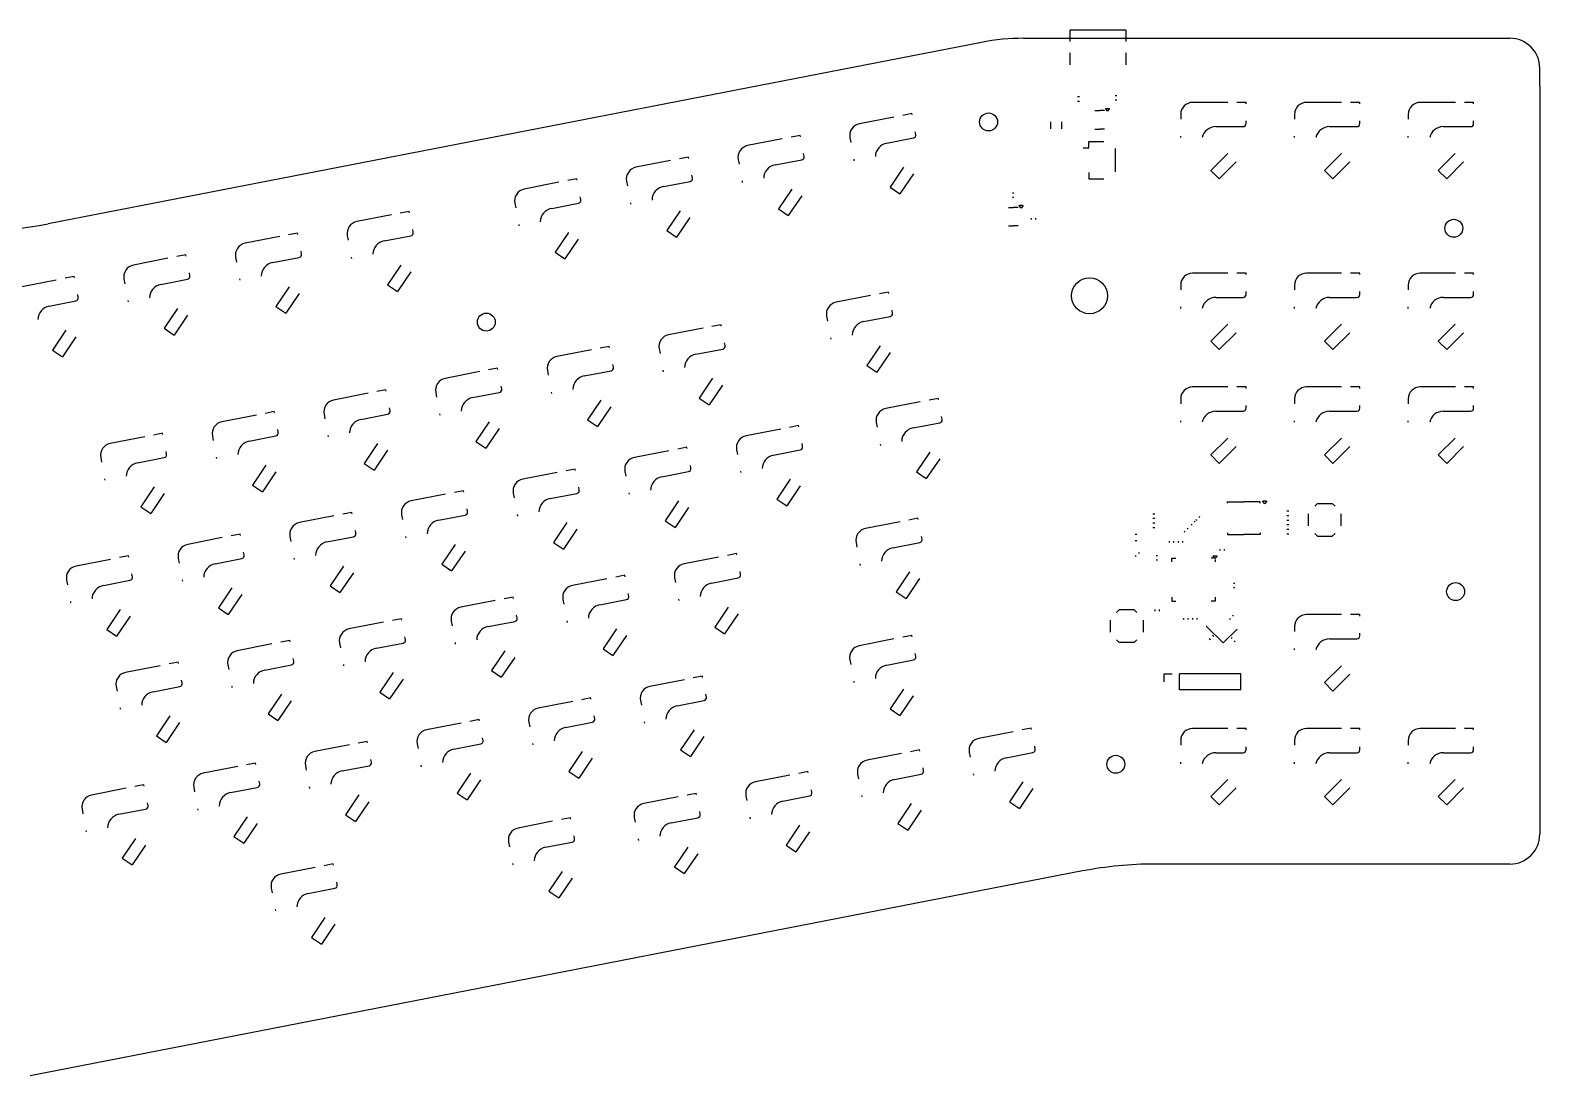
# Model space of a CAD drawing. Extents: x 101 to 518, y -308 to -132.
# Drawn here: x 265.4 to 518.2, y -307.3 to -132.3 of the extents above; entities that cross this region are included whole.
import ezdxf

# ---------------------------------------------------------------- set-up
doc = ezdxf.new("R2010")
doc.units = 0
doc.layers.add('BLACK', color=7, linetype='CONTINUOUS')

msp = doc.modelspace()

# ---------------------------------------------------------------- linework, layer by layer
at = {"layer": 'BLACK', "linetype": 'CONTINUOUS'}
for p, q in [((431.773007, -133.696311), (513.20974, -133.696311)), ((439.50974, -132.346311), (439.50974, -134.246311)), ((448.90974, -132.346311), (439.50974, -132.346311)), ((448.90974, -132.346311), (448.90974, -134.246311)), ((424.711961, -134.376322), (268.442894, -164.75692)), ((439.50974, -136.146311), (439.50974, -138.146311)), ((448.90974, -136.146311), (448.90974, -138.146311)), ((518.20974, -141.696311), (518.20974, -138.696311)), ((440.812365, -143.441311), (441.119647, -143.441311)), ((447.394647, -143.309774), (447.087365, -143.309774)), ((447.394647, -144.069774), (447.087365, -144.069774)), ((518.20974, -141.696311), (518.20974, -265.496311)), ((413.056271, -146.309644), (411.534749, -146.605398)), ((413.100157, -146.535419), (413.056271, -146.309644)), ((440.812365, -144.201311), (441.119647, -144.201311)), ((443.72224, -145.761311), (444.52224, -145.76131)), ((445.32224, -145.761311), (444.52224, -145.76131)), ((445.523904, -145.495346), (445.526807, -145.476959)), ((445.526807, -145.501634), (445.523904, -145.495346)), ((445.526807, -145.45835), (445.530296, -145.45486)), ((445.526807, -145.476959), (445.526807, -145.45835)), ((445.526807, -145.504272), (445.526807, -145.501634)), ((445.529068, -145.506533), (445.526807, -145.504272)), ((445.533716, -145.516601), (445.529068, -145.506533)), ((445.530296, -145.45486), (445.531066, -145.449985)), ((445.531066, -145.449985), (445.546121, -145.439035)), ((445.773716, -145.846601), (445.533716, -145.516601)), ((445.546121, -145.439035), (445.559279, -145.425878)), ((445.559279, -145.425878), (445.56607, -145.424527)), ((445.56607, -145.424527), (445.568205, -145.422975)), ((445.568205, -145.422975), (445.571365, -145.423473)), ((445.571365, -145.423473), (445.58224, -145.421311)), ((445.58224, -145.421311), (446.06224, -145.421311)), ((445.790914, -145.862484), (445.773716, -145.846601)), ((445.800419, -145.863985), (445.790914, -145.862484)), ((445.808205, -145.869647), (445.800419, -145.863985)), ((445.82224, -145.86743), (445.808205, -145.869647)), ((445.836275, -145.869647), (445.82224, -145.86743)), ((445.844058, -145.863986), (445.836275, -145.869647)), ((445.853566, -145.862485), (445.844058, -145.863986)), ((445.870764, -145.846601), (445.853566, -145.862485)), ((446.110764, -145.516601), (445.870764, -145.846601)), ((446.06224, -145.421311), (446.073114, -145.423474)), ((446.073114, -145.423474), (446.076275, -145.422975)), ((446.076275, -145.422975), (446.078409, -145.424527)), ((446.078409, -145.424527), (446.085201, -145.425878)), ((446.085201, -145.425878), (446.09836, -145.439037)), ((446.09836, -145.439037), (446.113413, -145.449985)), ((446.115411, -145.506533), (446.110764, -145.516601)), ((446.113413, -145.449985), (446.114182, -145.454859)), ((446.114182, -145.454859), (446.117673, -145.45835)), ((446.117673, -145.504272), (446.115411, -145.506533)), ((446.117673, -145.45835), (446.117673, -145.476962)), ((446.117673, -145.476962), (446.120576, -145.495346)), ((446.120576, -145.495346), (446.117673, -145.501634)), ((446.117673, -145.501634), (446.117673, -145.504272)), ((458.082472, -146.431333), (458.082472, -147.231333)), ((465.982472, -144.431333), (460.082472, -144.431333)), ((469.032472, -144.431333), (467.482472, -144.431333)), ((469.032472, -144.661333), (469.032472, -144.431333)), ((477.132472, -146.431333), (477.132472, -147.231333)), ((485.032472, -144.431333), (479.132472, -144.431333)), ((488.082472, -144.431333), (486.532472, -144.431333)), ((488.082472, -144.661333), (488.082472, -144.431333)), ((496.182472, -146.431333), (496.182472, -147.231333)), ((504.082472, -144.431333), (498.182472, -144.431333)), ((507.132472, -144.431333), (505.582472, -144.431333)), ((507.132472, -144.661333), (507.132472, -144.431333)), ((410.062308, -146.891612), (404.270707, -148.017385)), ((436.33724, -148.873375), (436.33724, -147.669247)), ((438.15724, -148.873375), (438.15724, -147.669247)), ((443.72224, -148.881311), (444.52224, -148.881312)), ((445.32224, -148.881311), (444.52224, -148.881312)), ((463.967648, -148.481333), (468.532472, -148.481333)), ((469.032472, -147.981333), (469.032472, -147.511333)), ((483.017648, -148.481333), (487.582472, -148.481333)), ((488.082472, -147.981333), (488.082472, -147.511333)), ((502.067648, -148.481333), (506.632472, -148.481333)), ((507.132472, -147.981333), (507.132472, -147.511333)), ((391.362311, -150.526523), (385.57071, -151.652296)), ((394.356274, -149.944555), (392.834752, -150.240309)), ((394.40016, -150.17033), (394.356274, -149.944555)), ((402.689071, -150.362257), (402.841718, -151.147559)), ((408.857278, -151.251648), (413.338234, -150.380639)), ((413.733643, -149.794421), (413.643962, -149.333056)), ((442.712239, -150.986311), (445.21224, -150.986311)), ((442.712239, -152.036311), (442.712239, -150.986311)), ((458.082472, -150.321333), (458.082472, -150.081333)), ((477.132472, -150.321333), (477.132472, -150.081333)), ((496.182472, -150.321333), (496.182472, -150.081333)), ((372.662313, -154.161434), (366.870712, -155.287207)), ((375.656276, -153.579466), (374.134754, -153.87522)), ((375.700162, -153.805241), (375.656276, -153.579466)), ((383.989074, -153.997168), (384.141721, -154.78247)), ((390.157281, -154.886559), (394.638237, -154.01555)), ((395.033646, -153.429332), (394.943965, -152.967967)), ((403.431318, -154.180787), (403.385524, -153.945196)), ((441.72224, -152.036311), (442.712239, -152.036311)), ((447.18224, -156.036311), (447.18224, -152.156311)), ((465.945836, -152.97578), (463.110338, -155.811278)), ((484.995836, -152.97578), (482.160338, -155.811278)), ((504.045836, -152.97578), (501.210338, -155.811278)), ((376.333648, -157.064243), (376.243967, -156.602878)), ((411.656703, -155.286063), (409.414339, -158.610504)), ((413.314778, -156.404449), (411.072413, -159.728889)), ((442.712239, -156.156311), (442.712239, -157.206311)), ((463.110338, -155.811278), (464.524552, -157.225492)), ((467.36005, -154.389994), (464.524552, -157.225492)), ((482.160338, -155.811278), (483.574552, -157.225492)), ((486.41005, -154.389994), (483.574552, -157.225492)), ((501.210338, -155.811278), (502.624552, -157.225492)), ((505.46005, -154.389994), (502.624552, -157.225492)), ((353.962315, -157.796346), (348.170714, -158.922119)), ((356.956278, -157.214378), (355.434756, -157.510132)), ((357.000164, -157.440153), (356.956278, -157.214378)), ((365.289076, -157.632079), (365.441723, -158.417381)), ((371.457283, -158.52147), (375.938239, -157.650461)), ((384.731321, -157.815698), (384.685527, -157.580107)), ((392.956706, -158.920975), (390.714342, -162.245416)), ((409.414339, -158.610504), (411.072413, -159.728889)), ((442.712239, -157.206311), (445.21224, -157.206311)), ((346.589078, -161.266991), (346.741725, -162.052293)), ((352.757285, -162.156382), (357.238241, -161.285373)), ((357.63365, -160.699155), (357.543969, -160.23779)), ((366.031323, -161.450609), (365.985529, -161.215018)), ((394.614781, -160.039361), (392.372416, -163.363801)), ((430.155943, -159.62039), (429.940271, -159.62039)), ((430.155943, -160.34039), (429.940271, -160.34039)), ((431.05517, -161.726309), (431.058073, -161.707922)), ((431.058073, -161.732597), (431.05517, -161.726309)), ((431.058073, -161.689313), (431.061562, -161.685823)), ((431.058073, -161.707922), (431.058073, -161.689313)), ((431.058073, -161.735235), (431.058073, -161.732597)), ((431.060334, -161.737496), (431.058073, -161.735235)), ((431.064982, -161.747564), (431.060334, -161.737496)), ((431.061562, -161.685823), (431.062332, -161.680948)), ((431.062332, -161.680948), (431.077387, -161.669998)), ((431.304982, -162.077564), (431.064982, -161.747564)), ((431.077387, -161.669998), (431.090545, -161.656841)), ((431.090545, -161.656841), (431.097336, -161.65549)), ((431.097336, -161.65549), (431.099471, -161.653938)), ((431.099471, -161.653938), (431.102631, -161.654436)), ((431.102631, -161.654436), (431.113506, -161.652274)), ((431.113506, -161.652274), (431.593506, -161.652274)), ((431.64203, -161.747564), (431.40203, -162.077564)), ((431.593506, -161.652274), (431.60438, -161.654437)), ((431.60438, -161.654437), (431.607541, -161.653938)), ((431.607541, -161.653938), (431.609675, -161.65549)), ((431.609675, -161.65549), (431.616467, -161.656841)), ((431.616467, -161.656841), (431.629626, -161.67)), ((431.629626, -161.67), (431.644679, -161.680948)), ((431.646677, -161.737496), (431.64203, -161.747564)), ((431.644679, -161.680948), (431.645448, -161.685822)), ((431.645448, -161.685822), (431.648939, -161.689313)), ((431.648939, -161.735235), (431.646677, -161.737496)), ((431.648939, -161.689313), (431.648939, -161.707925)), ((431.648939, -161.707925), (431.651842, -161.726309)), ((431.651842, -161.726309), (431.648939, -161.732597)), ((431.648939, -161.732597), (431.648939, -161.735235)), ((325.912318, -163.248713), (320.120717, -164.374486)), ((328.906281, -162.666745), (327.384759, -162.962499)), ((328.950167, -162.89252), (328.906281, -162.666745)), ((374.256708, -162.555886), (372.014344, -165.880327)), ((375.914783, -163.674272), (373.672418, -166.998712)), ((390.714342, -162.245416), (392.372416, -163.363801)), ((429.253506, -161.992274), (430.053506, -161.992273)), ((430.853506, -161.992274), (430.053506, -161.992273)), ((431.32218, -162.093447), (431.304982, -162.077564)), ((431.331685, -162.094948), (431.32218, -162.093447)), ((431.339471, -162.10061), (431.331685, -162.094948)), ((431.353506, -162.098393), (431.339471, -162.10061)), ((431.367541, -162.10061), (431.353506, -162.098393)), ((431.375324, -162.094949), (431.367541, -162.10061)), ((431.384832, -162.093448), (431.375324, -162.094949)), ((431.40203, -162.077564), (431.384832, -162.093448)), ((433.04974, -163.788475), (433.04974, -164.004147)), ((433.76974, -163.788475), (433.76974, -164.004147)), ((310.206283, -166.301656), (308.684761, -166.59741)), ((310.250169, -166.527431), (310.206283, -166.301656)), ((318.539081, -166.719358), (318.691728, -167.50466)), ((324.707288, -167.608749), (329.188244, -166.73774)), ((329.583653, -166.151522), (329.493972, -165.690157)), ((347.331325, -165.085521), (347.285531, -164.84993)), ((355.55671, -166.190797), (353.314346, -169.515238)), ((372.014344, -165.880327), (373.672418, -166.998712)), ((429.253506, -165.112274), (430.053506, -165.112275)), ((430.853506, -165.112274), (430.053506, -165.112275)), ((307.21232, -166.883624), (301.420719, -168.009397)), ((310.883655, -169.786433), (310.793974, -169.325068)), ((357.214785, -167.309183), (354.97242, -170.633623)), ((288.512322, -170.518536), (282.720721, -171.644309)), ((291.506285, -169.936568), (289.984763, -170.232322)), ((291.550171, -170.162343), (291.506285, -169.936568)), ((299.839083, -170.354269), (299.99173, -171.139571)), ((306.00729, -171.24366), (310.488246, -170.372651)), ((319.281328, -170.537888), (319.235534, -170.302297)), ((327.506713, -171.643164), (325.264349, -174.967605)), ((353.314346, -169.515238), (354.97242, -170.633623)), ((269.812325, -174.153447), (264.020724, -175.27922)), ((272.806288, -173.571479), (271.284766, -173.867233)), ((272.850174, -173.797254), (272.806288, -173.571479)), ((281.139085, -173.989181), (281.291732, -174.774483)), ((287.307292, -174.878572), (291.788248, -174.007563)), ((292.183657, -173.421345), (292.093976, -172.95998)), ((300.58133, -174.172799), (300.535536, -173.937208)), ((329.164788, -172.76155), (326.922423, -176.08599)), ((465.982472, -173.006333), (460.082472, -173.006333)), ((469.032472, -173.006333), (467.482472, -173.006333)), ((469.032472, -173.236333), (469.032472, -173.006333)), ((485.032472, -173.006333), (479.132472, -173.006333)), ((488.082472, -173.006333), (486.532472, -173.006333)), ((488.082472, -173.236333), (488.082472, -173.006333)), ((504.082472, -173.006333), (498.182472, -173.006333)), ((507.132472, -173.006333), (505.582472, -173.006333)), ((507.132472, -173.236333), (507.132472, -173.006333)), ((273.48366, -177.056256), (273.393979, -176.594891)), ((308.806715, -175.278076), (306.564351, -178.602517)), ((310.46479, -176.396462), (308.222425, -179.720902)), ((325.264349, -174.967605), (326.922423, -176.08599)), ((406.164677, -176.759064), (400.373076, -177.884837)), ((409.15864, -176.177096), (407.637118, -176.47285)), ((409.202526, -176.402871), (409.15864, -176.177096)), ((458.082472, -175.006333), (458.082472, -175.806333)), ((469.032472, -176.556333), (469.032472, -176.086333)), ((477.132472, -175.006333), (477.132472, -175.806333)), ((488.082472, -176.556333), (488.082472, -176.086333)), ((496.182472, -175.006333), (496.182472, -175.806333)), ((507.132472, -176.556333), (507.132472, -176.086333)), ((268.607295, -178.513483), (273.088251, -177.642474)), ((281.881332, -177.807711), (281.835538, -177.57212)), ((290.106717, -178.912987), (287.864353, -182.237428)), ((306.564351, -178.602517), (308.222425, -179.720902)), ((409.836012, -179.661873), (409.746331, -179.200508)), ((458.082472, -178.896333), (458.082472, -178.656333)), ((463.967648, -177.056333), (468.532472, -177.056333)), ((477.132472, -178.896333), (477.132472, -178.656333)), ((483.017648, -177.056333), (487.582472, -177.056333)), ((496.182472, -178.896333), (496.182472, -178.656333)), ((502.067648, -177.056333), (506.632472, -177.056333)), ((291.764792, -180.031373), (289.522427, -183.355813)), ((381.108643, -181.629463), (379.587121, -181.925217)), ((381.152529, -181.855238), (381.108643, -181.629463)), ((398.79144, -180.229709), (398.944087, -181.015011)), ((404.959647, -181.1191), (409.440603, -180.248091)), ((465.945836, -181.55078), (463.110338, -184.386278)), ((484.995836, -181.55078), (482.160338, -184.386278)), ((504.045836, -181.55078), (501.210338, -184.386278)), ((271.40672, -182.547898), (269.164356, -185.872339)), ((273.064795, -183.666284), (270.82243, -186.990724)), ((287.864353, -182.237428), (289.522427, -183.355813)), ((378.11468, -182.211431), (372.323079, -183.337204)), ((399.533687, -184.048239), (399.487893, -183.812648)), ((463.110338, -184.386278), (464.524552, -185.800492)), ((467.36005, -182.964994), (464.524552, -185.800492)), ((482.160338, -184.386278), (483.574552, -185.800492)), ((486.41005, -182.964994), (483.574552, -185.800492)), ((501.210338, -184.386278), (502.624552, -185.800492)), ((505.46005, -182.964994), (502.624552, -185.800492)), ((269.164356, -185.872339), (270.82243, -186.990724)), ((359.414682, -185.846343), (353.623081, -186.972116)), ((362.408645, -185.264375), (360.887123, -185.560129)), ((362.452531, -185.49015), (362.408645, -185.264375)), ((370.741443, -185.682076), (370.89409, -186.467378)), ((376.90965, -186.571467), (381.390606, -185.700458)), ((381.786015, -185.11424), (381.696334, -184.652875)), ((407.759072, -185.153516), (405.516708, -188.477957)), ((409.417147, -186.271902), (407.174782, -189.596342)), ((340.714684, -189.481254), (334.923083, -190.607027)), ((343.708647, -188.899286), (342.187125, -189.19504)), ((343.752533, -189.125061), (343.708647, -188.899286)), ((352.041445, -189.316988), (352.194092, -190.10229)), ((358.209652, -190.206379), (362.690608, -189.33537)), ((363.086017, -188.749152), (362.996336, -188.287787)), ((371.48369, -189.500606), (371.437896, -189.265015)), ((405.516708, -188.477957), (407.174782, -189.596342)), ((344.386019, -192.384063), (344.296338, -191.922698)), ((379.709075, -190.605883), (377.466711, -193.930324)), ((381.36715, -191.724269), (379.124785, -195.048709)), ((465.982472, -192.056333), (460.082472, -192.056333)), ((469.032472, -192.056333), (467.482472, -192.056333)), ((469.032472, -192.286333), (469.032472, -192.056333)), ((485.032472, -192.056333), (479.132472, -192.056333)), ((488.082472, -192.056333), (486.532472, -192.056333)), ((488.082472, -192.286333), (488.082472, -192.056333)), ((504.082472, -192.056333), (498.182472, -192.056333)), ((507.132472, -192.056333), (505.582472, -192.056333)), ((507.132472, -192.286333), (507.132472, -192.056333)), ((322.014686, -193.116165), (316.223085, -194.241938)), ((325.008649, -192.534197), (323.487127, -192.829951)), ((325.052535, -192.759972), (325.008649, -192.534197)), ((333.341447, -192.951899), (333.494094, -193.737201)), ((339.509654, -193.84129), (343.99061, -192.970281)), ((352.783692, -193.135518), (352.737898, -192.899927)), ((361.009077, -194.240794), (358.766713, -197.565235)), ((377.466711, -193.930324), (379.124785, -195.048709)), ((414.474587, -194.550334), (408.682986, -195.676107)), ((417.46855, -193.968366), (415.947028, -194.26412)), ((417.512436, -194.194141), (417.46855, -193.968366)), ((458.082472, -194.056333), (458.082472, -194.856333)), ((477.132472, -194.056333), (477.132472, -194.856333)), ((496.182472, -194.056333), (496.182472, -194.856333)), ((303.314688, -196.751077), (297.523087, -197.87685)), ((306.308651, -196.169109), (304.787129, -196.464863)), ((306.352537, -196.394884), (306.308651, -196.169109)), ((314.641449, -196.58681), (314.794096, -197.372112)), ((320.809656, -197.476201), (325.290612, -196.605192)), ((325.686021, -196.018974), (325.59634, -195.557609)), ((334.083694, -196.770429), (334.0379, -196.534838)), ((362.667152, -195.35918), (360.424787, -198.68362)), ((418.145922, -197.453143), (418.056241, -196.991778)), ((463.967648, -196.106333), (468.532472, -196.106333)), ((469.032472, -195.606333), (469.032472, -195.136333)), ((483.017648, -196.106333), (487.582472, -196.106333)), ((488.082472, -195.606333), (488.082472, -195.136333)), ((502.067648, -196.106333), (506.632472, -196.106333)), ((507.132472, -195.606333), (507.132472, -195.136333)), ((306.986023, -199.653886), (306.896342, -199.192521)), ((342.309079, -197.875705), (340.066715, -201.200146)), ((343.967154, -198.994091), (341.724789, -202.318531)), ((358.766713, -197.565235), (360.424787, -198.68362)), ((391.09959, -199.093973), (385.307989, -200.219746)), ((394.093553, -198.512005), (392.572031, -198.807759)), ((394.137439, -198.73778), (394.093553, -198.512005)), ((407.10135, -198.020979), (407.253997, -198.806281)), ((413.269557, -198.91037), (417.750513, -198.039361)), ((458.082472, -197.946333), (458.082472, -197.706333)), ((477.132472, -197.946333), (477.132472, -197.706333)), ((496.182472, -197.946333), (496.182472, -197.706333)), ((284.614691, -200.385988), (278.82309, -201.511761)), ((287.608654, -199.80402), (286.087132, -200.099774)), ((287.65254, -200.029795), (287.608654, -199.80402)), ((295.941451, -200.221722), (296.094098, -201.007024)), ((302.109658, -201.111113), (306.590614, -200.240104)), ((315.383696, -200.40534), (315.337902, -200.169749)), ((323.609081, -201.510617), (321.366717, -204.835058)), ((340.066715, -201.200146), (341.724789, -202.318531)), ((375.393555, -202.146917), (373.872033, -202.442671)), ((375.437441, -202.372692), (375.393555, -202.146917)), ((394.770925, -201.996782), (394.681244, -201.535417)), ((407.843597, -201.839509), (407.797803, -201.603918)), ((465.945836, -200.60078), (463.110338, -203.436278)), ((467.36005, -202.014994), (464.524552, -204.850492)), ((484.995836, -200.60078), (482.160338, -203.436278)), ((486.41005, -202.014994), (483.574552, -204.850492)), ((504.045836, -200.60078), (501.210338, -203.436278)), ((505.46005, -202.014994), (502.624552, -204.850492)), ((277.241454, -203.856633), (277.394101, -204.641935)), ((283.409661, -204.746024), (287.890617, -203.875015)), ((288.286026, -203.288797), (288.196345, -202.827432)), ((296.683698, -204.040252), (296.637904, -203.804661)), ((325.267156, -202.629003), (323.024791, -205.953443)), ((372.399592, -202.728885), (366.607991, -203.854658)), ((383.726353, -202.564618), (383.879, -203.34992)), ((389.89456, -203.454009), (394.375516, -202.583)), ((416.068982, -202.944786), (413.826618, -206.269227)), ((417.727057, -204.063172), (415.484692, -207.387612)), ((463.110338, -203.436278), (464.524552, -204.850492)), ((482.160338, -203.436278), (483.574552, -204.850492)), ((501.210338, -203.436278), (502.624552, -204.850492)), ((304.909083, -205.145528), (302.666719, -208.469969)), ((306.567158, -206.263914), (304.324793, -209.588354)), ((321.366717, -204.835058), (323.024791, -205.953443)), ((353.699594, -206.363796), (347.907993, -207.489569)), ((356.693557, -205.781828), (355.172035, -206.077582)), ((356.737443, -206.007603), (356.693557, -205.781828)), ((365.026355, -206.19953), (365.179002, -206.984832)), ((371.194562, -207.088921), (375.675518, -206.217912)), ((376.070927, -205.631694), (375.981246, -205.170329)), ((384.4686, -206.383148), (384.422806, -206.147557)), ((413.826618, -206.269227), (415.484692, -207.387612)), ((277.983701, -207.675163), (277.937907, -207.439572)), ((286.209086, -208.78044), (283.966722, -212.104881)), ((302.666719, -208.469969), (304.324793, -209.588354)), ((337.99356, -209.416739), (336.472038, -209.712493)), ((338.037446, -209.642514), (337.99356, -209.416739)), ((357.370929, -209.266605), (357.281248, -208.80524)), ((365.768602, -210.01806), (365.722808, -209.782469)), ((392.693985, -207.488425), (390.451621, -210.812866)), ((394.35206, -208.606811), (392.109695, -211.931251)), ((283.966722, -212.104881), (285.624796, -213.223266)), ((287.867161, -209.898826), (285.624796, -213.223266)), ((334.999597, -209.998707), (329.207996, -211.12448)), ((346.326357, -209.834441), (346.479004, -210.619743)), ((352.494564, -210.723832), (356.97552, -209.852823)), ((373.993987, -211.123336), (371.751623, -214.447777)), ((375.652062, -212.241722), (373.409697, -215.566162)), ((390.451621, -210.812866), (392.109695, -211.931251)), ((465.90974, -211.26526), (468.63474, -211.26526)), ((465.90974, -211.52526), (465.90974, -211.26526)), ((471.35974, -211.26526), (468.63474, -211.26526)), ((471.35974, -211.52526), (471.35974, -211.26526)), ((471.843904, -211.209295), (471.846807, -211.190908)), ((471.846807, -211.215583), (471.843904, -211.209295)), ((471.846807, -211.172299), (471.850296, -211.168809)), ((471.846807, -211.190908), (471.846807, -211.172299)), ((471.846807, -211.218221), (471.846807, -211.215583)), ((471.849068, -211.220482), (471.846807, -211.218221)), ((471.853716, -211.23055), (471.849068, -211.220482)), ((471.850296, -211.168809), (471.851066, -211.163934)), ((471.851066, -211.163934), (471.866121, -211.152984)), ((472.093716, -211.56055), (471.853716, -211.23055)), ((471.866121, -211.152984), (471.879279, -211.139827)), ((471.879279, -211.139827), (471.88607, -211.138476)), ((471.88607, -211.138476), (471.888205, -211.136924)), ((471.888205, -211.136924), (471.891365, -211.137422)), ((471.891365, -211.137422), (471.90224, -211.13526)), ((471.90224, -211.13526), (472.38224, -211.13526)), ((472.110914, -211.576433), (472.093716, -211.56055)), ((472.120419, -211.577934), (472.110914, -211.576433)), ((472.128205, -211.583596), (472.120419, -211.577934)), ((472.14224, -211.581379), (472.128205, -211.583596)), ((472.156275, -211.583596), (472.14224, -211.581379)), ((472.164058, -211.577935), (472.156275, -211.583596)), ((472.173566, -211.576434), (472.164058, -211.577935)), ((472.190764, -211.56055), (472.173566, -211.576434)), ((472.430764, -211.23055), (472.190764, -211.56055)), ((472.38224, -211.13526), (472.393114, -211.137423)), ((472.393114, -211.137423), (472.396275, -211.136924)), ((472.396275, -211.136924), (472.398409, -211.138476)), ((472.398409, -211.138476), (472.405201, -211.139827)), ((472.405201, -211.139827), (472.41836, -211.152986)), ((472.41836, -211.152986), (472.433413, -211.163934)), ((472.435411, -211.220482), (472.430764, -211.23055)), ((472.433413, -211.163934), (472.434182, -211.168808)), ((472.434182, -211.168808), (472.437673, -211.172299)), ((472.437673, -211.218221), (472.435411, -211.220482)), ((472.437673, -211.172299), (472.437673, -211.190911)), ((472.437673, -211.190911), (472.440576, -211.209295)), ((472.440576, -211.209295), (472.437673, -211.215583)), ((472.437673, -211.215583), (472.437673, -211.218221)), ((480.96948, -211.536571), (480.51948, -211.986571)), ((480.96948, -211.536571), (483.46948, -211.536571)), ((483.46948, -211.536571), (483.91948, -211.986571)), ((316.299599, -213.633619), (310.507998, -214.759392)), ((319.293562, -213.051651), (317.77204, -213.347405)), ((319.337448, -213.277426), (319.293562, -213.051651)), ((327.62636, -213.469352), (327.779007, -214.254654)), ((333.794567, -214.358743), (338.275523, -213.487734)), ((338.670932, -212.901516), (338.581251, -212.440151)), ((347.068604, -213.652971), (347.02281, -213.41738)), ((355.293989, -214.758248), (353.051625, -218.082689)), ((371.751623, -214.447777), (373.409697, -215.566162)), ((411.097, -214.613424), (405.305399, -215.739197)), ((414.090963, -214.031456), (412.569441, -214.32721)), ((414.134849, -214.257231), (414.090963, -214.031456)), ((453.431099, -213.26026), (453.738381, -213.26026)), ((453.431099, -214.02026), (453.738381, -214.02026)), ((453.738381, -214.84776), (453.431099, -214.84776)), ((460.338047, -214.50945), (460.49055, -214.661953)), ((460.62893, -214.218567), (460.781433, -214.37107)), ((461.138047, -213.70945), (461.29055, -213.861953)), ((475.875579, -212.779737), (476.182861, -212.779737)), ((475.875579, -213.539737), (476.182861, -213.539737)), ((476.182861, -214.379737), (475.875579, -214.379737)), ((479.46948, -215.286571), (479.46948, -213.286571)), ((484.96948, -215.286571), (484.96948, -213.286571)), ((297.599601, -217.26853), (291.808, -218.394303)), ((300.593564, -216.686562), (299.072042, -216.982316)), ((300.63745, -216.912337), (300.593564, -216.686562)), ((308.926362, -217.104264), (309.079009, -217.889566)), ((315.094569, -217.993655), (319.575525, -217.122646)), ((319.970934, -216.536428), (319.881253, -216.075063)), ((328.368607, -217.287882), (328.322813, -217.052291)), ((356.952064, -215.876634), (354.709699, -219.201074)), ((414.768335, -217.516233), (414.678654, -217.054868)), ((450.469159, -216.70526), (450.750321, -216.70526)), ((453.738381, -215.60776), (453.431099, -215.60776)), ((458.67893, -216.168567), (458.831433, -216.32107)), ((459.188047, -215.65945), (459.34055, -215.811953)), ((459.82893, -215.018567), (459.981433, -215.17107)), ((465.90974, -216.45526), (465.90974, -216.71526)), ((465.90974, -216.71526), (468.63474, -216.71526)), ((471.35974, -216.71526), (468.63474, -216.71526)), ((471.35974, -216.45526), (471.35974, -216.71526)), ((476.182861, -215.139737), (475.875579, -215.139737)), ((475.875579, -215.852882), (476.182861, -215.852882)), ((475.875579, -216.612882), (476.182861, -216.612882)), ((480.96948, -217.036571), (480.51948, -216.586571)), ((480.96948, -217.036571), (483.46948, -217.036571)), ((483.46948, -217.036571), (483.91948, -216.586571)), ((301.270936, -220.171339), (301.181255, -219.709974)), ((336.593992, -218.393159), (334.351628, -221.7176)), ((338.252067, -219.511545), (336.009702, -222.835985)), ((353.051625, -218.082689), (354.709699, -219.201074)), ((403.723763, -218.084069), (403.87641, -218.869371)), ((409.89197, -218.97346), (414.372926, -218.102451)), ((450.469159, -217.72526), (450.750321, -217.72526)), ((450.988047, -219.765501), (451.14055, -219.918004)), ((456.14974, -217.857424), (456.14974, -218.073096)), ((456.86974, -217.857424), (456.86974, -218.073096)), ((457.64974, -217.857424), (457.64974, -218.073096)), ((458.36974, -217.857424), (458.36974, -218.073096)), ((464.64974, -219.188475), (464.64974, -219.404147)), ((465.36974, -219.188475), (465.36974, -219.404147)), ((278.899603, -220.903442), (273.108002, -222.029215)), ((281.893566, -220.321474), (280.372044, -220.617228)), ((281.937452, -220.547249), (281.893566, -220.321474)), ((290.226364, -220.739175), (290.379011, -221.524477)), ((296.394571, -221.628566), (300.875527, -220.757557)), ((309.668609, -220.922794), (309.622815, -220.687203)), ((317.893994, -222.02807), (315.65163, -225.352511)), ((334.351628, -221.7176), (336.009702, -222.835985)), ((380.709503, -220.520155), (374.917902, -221.645928)), ((383.703466, -219.938187), (382.181944, -220.233941)), ((383.747352, -220.163962), (383.703466, -219.938187)), ((404.46601, -221.902599), (404.420216, -221.667008)), ((450.47893, -220.274618), (450.631433, -220.427121)), ((453.976904, -220.25526), (454.192576, -220.25526)), ((453.976904, -220.97526), (454.192576, -220.97526)), ((456.60948, -220.676571), (457.25948, -220.676571)), ((456.60948, -221.326571), (456.60948, -220.676571)), ((463.52948, -220.676571), (463.17948, -220.676571)), ((463.531144, -220.360606), (463.534047, -220.342219)), ((463.534047, -220.366894), (463.531144, -220.360606)), ((463.534047, -220.32361), (463.537536, -220.32012)), ((463.534047, -220.342219), (463.534047, -220.32361)), ((463.534047, -220.369532), (463.534047, -220.366894)), ((463.536308, -220.371793), (463.534047, -220.369532)), ((463.540956, -220.381861), (463.536308, -220.371793)), ((463.537536, -220.32012), (463.538306, -220.315245)), ((463.538306, -220.315245), (463.553361, -220.304295)), ((463.780956, -220.711861), (463.540956, -220.381861)), ((463.553361, -220.304295), (463.566519, -220.291138)), ((463.566519, -220.291138), (463.57331, -220.289787)), ((463.57331, -220.289787), (463.575445, -220.288235)), ((463.575445, -220.288235), (463.578605, -220.288733)), ((463.578605, -220.288733), (463.58948, -220.286571)), ((463.58948, -220.286571), (464.06948, -220.286571)), ((463.798154, -220.727744), (463.780956, -220.711861)), ((463.807659, -220.729245), (463.798154, -220.727744)), ((463.815445, -220.734907), (463.807659, -220.729245)), ((463.82948, -220.73269), (463.815445, -220.734907)), ((463.843515, -220.734907), (463.82948, -220.73269)), ((463.82948, -220.916571), (463.82948, -221.326571)), ((463.851298, -220.729246), (463.843515, -220.734907)), ((463.860806, -220.727745), (463.851298, -220.729246)), ((463.878004, -220.711861), (463.860806, -220.727745)), ((464.118004, -220.381861), (463.878004, -220.711861)), ((464.06948, -220.286571), (464.080354, -220.288734)), ((464.080354, -220.288734), (464.083515, -220.288235)), ((464.083515, -220.288235), (464.085649, -220.289787)), ((464.085649, -220.289787), (464.092441, -220.291138)), ((464.092441, -220.291138), (464.1056, -220.304297)), ((464.1056, -220.304297), (464.120653, -220.315245)), ((464.122651, -220.371793), (464.118004, -220.381861)), ((464.120653, -220.315245), (464.121422, -220.320119)), ((464.121422, -220.320119), (464.124913, -220.32361)), ((464.124913, -220.369532), (464.122651, -220.371793)), ((464.124913, -220.32361), (464.124913, -220.342222)), ((464.124913, -220.342222), (464.127816, -220.360606)), ((464.127816, -220.360606), (464.124913, -220.366894)), ((464.124913, -220.366894), (464.124913, -220.369532)), ((271.526366, -224.374087), (271.679013, -225.159389)), ((277.694573, -225.263478), (282.175529, -224.392469)), ((282.570938, -223.806251), (282.481257, -223.344886)), ((290.968611, -224.557705), (290.922817, -224.322114)), ((319.552069, -223.146456), (317.309704, -226.470896)), ((362.009505, -224.155066), (356.217904, -225.280839)), ((365.003468, -223.573098), (363.481946, -223.868852)), ((365.047354, -223.798873), (365.003468, -223.573098)), ((373.336266, -223.9908), (373.488913, -224.776102)), ((379.504473, -224.880191), (383.985429, -224.009182)), ((384.380838, -223.422964), (384.291157, -222.961599)), ((412.691395, -223.007875), (410.449031, -226.332316)), ((414.34947, -224.126261), (412.107105, -227.450701)), ((467.117576, -224.93026), (466.901904, -224.93026)), ((299.193996, -225.662982), (296.951632, -228.987423)), ((300.852071, -226.781368), (298.609706, -230.105808)), ((315.65163, -225.352511), (317.309704, -226.470896)), ((346.30347, -227.208009), (344.781948, -227.503763)), ((346.347356, -227.433784), (346.30347, -227.208009)), ((365.68084, -227.057875), (365.591159, -226.59651)), ((410.449031, -226.332316), (412.107105, -227.450701)), ((456.60948, -227.246571), (456.60948, -227.896571)), ((463.82948, -227.246571), (463.82948, -227.896571)), ((467.117576, -225.65026), (466.901904, -225.65026)), ((272.268613, -228.192617), (272.222819, -227.957026)), ((280.493998, -229.297893), (278.251634, -232.622334)), ((296.951632, -228.987423), (298.609706, -230.105808)), ((343.309507, -227.789977), (337.517906, -228.91575)), ((354.636268, -227.625711), (354.788915, -228.411013)), ((360.804475, -228.515102), (365.285431, -227.644093)), ((374.078513, -227.80933), (374.032719, -227.573739)), ((382.303898, -228.914606), (380.061534, -232.239047)), ((447.78474, -229.34026), (447.33474, -229.79026)), ((450.28474, -229.34026), (447.78474, -229.34026)), ((450.28474, -229.34026), (450.73474, -229.79026)), ((453.77974, -229.593901), (453.77974, -229.286619)), ((454.53974, -229.593901), (454.53974, -229.286619)), ((456.60948, -227.896571), (457.25948, -227.896571)), ((463.82948, -227.896571), (463.17948, -227.896571)), ((282.152073, -230.416279), (279.909708, -233.740719)), ((324.60951, -231.424889), (318.817909, -232.550662)), ((327.603473, -230.842921), (326.081951, -231.138675)), ((327.647359, -231.068696), (327.603473, -230.842921)), ((335.93627, -231.260622), (336.088917, -232.045924)), ((342.104477, -232.150013), (346.585433, -231.279004)), ((346.980842, -230.692786), (346.891161, -230.231421)), ((355.378515, -231.444241), (355.332721, -231.20865)), ((363.6039, -232.549518), (361.361536, -235.873959)), ((380.061534, -232.239047), (381.719608, -233.357432)), ((383.961973, -230.032992), (381.719608, -233.357432)), ((446.28474, -231.09026), (446.28474, -233.09026)), ((451.78474, -231.09026), (451.78474, -233.09026)), ((458.62474, -230.973096), (458.62474, -230.757424)), ((459.34474, -230.973096), (459.34474, -230.757424)), ((460.09974, -230.948096), (460.09974, -230.732424)), ((460.81974, -230.948096), (460.81974, -230.732424)), ((462.3538, -232.067773), (465.182227, -234.8962)), ((466.257465, -230.776841), (466.409968, -230.929344)), ((466.766582, -230.267724), (466.919085, -230.420227)), ((477.132472, -232.156333), (477.132472, -232.956333)), ((485.032472, -230.156333), (479.132472, -230.156333)), ((488.082472, -230.156333), (486.532472, -230.156333)), ((488.082472, -230.386333), (488.082472, -230.156333)), ((278.251634, -232.622334), (279.909708, -233.740719)), ((305.909512, -235.0598), (300.117911, -236.185573)), ((308.903475, -234.477832), (307.381953, -234.773586)), ((308.947361, -234.703607), (308.903475, -234.477832)), ((317.236273, -234.895534), (317.38892, -235.680836)), ((323.40448, -235.784925), (327.885436, -234.913916)), ((328.280845, -234.327698), (328.191164, -233.866333)), ((336.678517, -235.079152), (336.632723, -234.843561)), ((365.261975, -233.667904), (363.01961, -236.992344)), ((410.056911, -234.222149), (404.26531, -235.347922)), ((413.050874, -233.640181), (411.529352, -233.935935)), ((413.09476, -233.865956), (413.050874, -233.640181)), ((447.78474, -234.84026), (447.33474, -234.39026)), ((450.28474, -234.84026), (447.78474, -234.84026)), ((450.28474, -234.84026), (450.73474, -234.39026)), ((462.850464, -234.124436), (463.067745, -234.341717)), ((463.387865, -233.587035), (463.605146, -233.804316)), ((465.182227, -234.8962), (467.51568, -232.562747)), ((466.518206, -234.159208), (466.670709, -234.006705)), ((467.027323, -234.668325), (467.179826, -234.515822)), ((483.017648, -234.206333), (487.582472, -234.206333)), ((488.082472, -233.706333), (488.082472, -233.236333)), ((309.580847, -237.962609), (309.491166, -237.501244)), ((344.903902, -236.184429), (342.661538, -239.50887)), ((346.561977, -237.302815), (344.319612, -240.627255)), ((361.361536, -235.873959), (363.01961, -236.992344)), ((413.728246, -237.124958), (413.638565, -236.663593)), ((477.132472, -236.046333), (477.132472, -235.806333)), ((287.209514, -238.694712), (281.417913, -239.820485)), ((290.203477, -238.112744), (288.681955, -238.408498)), ((290.247363, -238.338519), (290.203477, -238.112744)), ((298.536275, -238.530445), (298.688922, -239.315747)), ((304.704482, -239.419836), (309.185438, -238.548827)), ((317.97852, -238.714064), (317.932726, -238.478473)), ((326.203905, -239.81934), (323.961541, -243.143781)), ((342.661538, -239.50887), (344.319612, -240.627255)), ((402.683674, -237.692794), (402.836321, -238.478096)), ((408.851881, -238.582185), (413.332837, -237.711176)), ((455.30474, -240.06026), (456.63474, -240.06026)), ((455.30474, -241.39026), (455.30474, -240.06026)), ((457.904741, -242.72026), (457.904741, -240.06026)), ((468.12474, -240.06026), (457.904741, -240.06026)), ((468.12474, -242.72026), (468.12474, -240.06026)), ((484.995836, -238.70078), (482.160338, -241.536278)), ((486.41005, -240.114994), (483.574552, -242.950492)), ((279.836277, -242.165357), (279.988924, -242.950659)), ((286.004484, -243.054748), (290.48544, -242.183739)), ((290.880849, -241.597521), (290.791168, -241.136156)), ((299.278522, -242.348975), (299.232728, -242.113384)), ((327.86198, -240.937726), (325.619615, -244.262166)), ((374.994415, -241.037608), (369.202814, -242.163381)), ((377.988378, -240.45564), (376.466856, -240.751394)), ((378.032264, -240.681415), (377.988378, -240.45564)), ((403.425921, -241.511324), (403.380127, -241.275733)), ((411.651306, -242.616601), (409.408942, -245.941042)), ((482.160338, -241.536278), (483.574552, -242.950492)), ((307.503907, -243.454252), (305.261543, -246.778693)), ((309.161982, -244.572638), (306.919617, -247.897078)), ((323.961541, -243.143781), (325.619615, -244.262166)), ((356.294418, -244.67252), (350.502817, -245.798293)), ((359.288381, -244.090552), (357.766859, -244.386306)), ((359.332267, -244.316327), (359.288381, -244.090552)), ((367.621178, -244.508253), (367.773825, -245.293555)), ((373.789385, -245.397644), (378.270341, -244.526635)), ((378.66575, -243.940417), (378.576069, -243.479052)), ((413.309381, -243.734987), (411.067016, -247.059427)), ((468.12474, -242.72026), (457.904741, -242.72026)), ((280.578524, -245.983887), (280.53273, -245.748296)), ((288.803909, -247.089163), (286.561545, -250.413604)), ((305.261543, -246.778693), (306.919617, -247.897078)), ((359.965753, -247.575329), (359.876072, -247.113964)), ((409.408942, -245.941042), (411.067016, -247.059427)), ((290.461984, -248.207549), (288.219619, -251.531989)), ((337.59442, -248.307431), (331.802819, -249.433204)), ((340.588383, -247.725463), (339.066861, -248.021217)), ((340.632269, -247.951238), (340.588383, -247.725463)), ((348.921181, -248.143165), (349.073828, -248.928467)), ((355.089388, -249.032556), (359.570344, -248.161547)), ((368.363425, -248.326783), (368.317631, -248.091192)), ((376.588811, -249.43206), (374.346447, -252.756501)), ((430.054321, -249.7416), (424.26272, -250.867373)), ((433.048284, -249.159632), (431.526762, -249.455386)), ((433.09217, -249.385407), (433.048284, -249.159632)), ((465.982472, -249.206333), (460.082472, -249.206333)), ((469.032472, -249.206333), (467.482472, -249.206333)), ((469.032472, -249.436333), (469.032472, -249.206333)), ((485.032472, -249.206333), (479.132472, -249.206333)), ((488.082472, -249.206333), (486.532472, -249.206333)), ((488.082472, -249.436333), (488.082472, -249.206333)), ((504.082472, -249.206333), (498.182472, -249.206333)), ((507.132472, -249.206333), (505.582472, -249.206333)), ((507.132472, -249.436333), (507.132472, -249.206333)), ((286.561545, -250.413604), (288.219619, -251.531989)), ((318.894422, -251.942342), (313.102821, -253.068115)), ((321.888385, -251.360374), (320.366863, -251.656128)), ((321.932271, -251.586149), (321.888385, -251.360374)), ((330.221183, -251.778076), (330.37383, -252.563378)), ((336.38939, -252.667467), (340.870346, -251.796458)), ((341.265755, -251.21024), (341.176074, -250.748875)), ((349.663428, -251.961695), (349.617634, -251.726104)), ((374.346447, -252.756501), (376.004521, -253.874886)), ((378.246886, -250.550446), (376.004521, -253.874886)), ((433.725656, -252.644409), (433.635975, -252.183044)), ((458.082472, -251.206333), (458.082472, -252.006333)), ((469.032472, -252.756333), (469.032472, -252.286333)), ((477.132472, -251.206333), (477.132472, -252.006333)), ((488.082472, -252.756333), (488.082472, -252.286333)), ((496.182472, -251.206333), (496.182472, -252.006333)), ((507.132472, -252.756333), (507.132472, -252.286333)), ((303.188387, -254.995286), (301.666865, -255.29104)), ((303.232273, -255.221061), (303.188387, -254.995286)), ((322.565757, -254.845151), (322.476076, -254.383786)), ((357.888813, -253.066971), (355.646449, -256.391412)), ((359.546888, -254.185357), (357.304523, -257.509797)), ((411.354323, -253.376511), (405.562722, -254.502284)), ((414.348286, -252.794543), (412.826764, -253.090297)), ((414.392172, -253.020318), (414.348286, -252.794543)), ((422.681084, -253.212245), (422.833731, -253.997547)), ((428.849291, -254.101636), (433.330247, -253.230627)), ((458.082472, -255.096333), (458.082472, -254.856333)), ((463.967648, -253.256333), (468.532472, -253.256333)), ((477.132472, -255.096333), (477.132472, -254.856333)), ((483.017648, -253.256333), (487.582472, -253.256333)), ((496.182472, -255.096333), (496.182472, -254.856333)), ((502.067648, -253.256333), (506.632472, -253.256333)), ((300.194424, -255.577254), (294.402823, -256.703027)), ((311.521185, -255.412987), (311.673832, -256.198289)), ((317.689392, -256.302378), (322.170348, -255.431369)), ((330.96343, -255.596606), (330.917636, -255.361015)), ((339.188815, -256.701883), (336.946451, -260.026324)), ((340.84689, -257.820269), (338.604525, -261.144709)), ((355.646449, -256.391412), (357.304523, -257.509797)), ((392.654325, -257.011423), (386.862724, -258.137196)), ((395.648288, -256.429455), (394.126766, -256.725209)), ((395.692174, -256.65523), (395.648288, -256.429455)), ((403.981086, -256.847156), (404.133733, -257.632458)), ((410.149293, -257.736547), (414.630249, -256.865538)), ((415.025658, -256.27932), (414.935977, -255.817955)), ((423.423331, -257.030775), (423.377537, -256.795184)), ((465.945836, -257.75078), (463.110338, -260.586278)), ((484.995836, -257.75078), (482.160338, -260.586278)), ((504.045836, -257.75078), (501.210338, -260.586278)), ((281.494426, -259.212165), (275.702825, -260.337938)), ((284.488389, -258.630197), (282.966867, -258.925951)), ((284.532275, -258.855972), (284.488389, -258.630197)), ((292.821187, -259.047899), (292.973834, -259.833201)), ((298.989394, -259.93729), (303.47035, -259.066281)), ((303.865759, -258.480063), (303.776078, -258.018698)), ((312.263432, -259.231517), (312.217638, -258.995926)), ((320.488817, -260.336794), (318.246453, -263.661235)), ((336.946451, -260.026324), (338.604525, -261.144709)), ((376.94829, -260.064366), (375.426768, -260.36012)), ((376.992176, -260.290141), (376.94829, -260.064366)), ((396.32566, -259.914232), (396.235979, -259.452867)), ((431.648716, -258.136051), (429.406352, -261.460492)), ((433.306791, -259.254437), (431.064426, -262.578877)), ((467.36005, -259.164994), (464.524552, -262.000492)), ((486.41005, -259.164994), (483.574552, -262.000492)), ((505.46005, -259.164994), (502.624552, -262.000492)), ((274.121189, -262.68281), (274.273836, -263.468112)), ((280.289396, -263.572201), (284.770352, -262.701192)), ((285.165761, -262.114974), (285.07608, -261.653609)), ((293.563434, -262.866429), (293.51764, -262.630838)), ((322.146892, -261.45518), (319.904527, -264.77962)), ((373.954327, -260.646334), (368.162726, -261.772107)), ((385.281088, -260.482068), (385.433735, -261.26737)), ((391.449295, -261.371459), (395.930251, -260.50045)), ((404.723333, -260.665686), (404.677539, -260.430095)), ((412.948718, -261.770963), (410.706354, -265.095404)), ((429.406352, -261.460492), (431.064426, -262.578877)), ((463.110338, -260.586278), (464.524552, -262.000492)), ((482.160338, -260.586278), (483.574552, -262.000492)), ((501.210338, -260.586278), (502.624552, -262.000492)), ((301.788819, -263.971705), (299.546455, -267.296146)), ((303.446894, -265.090091), (301.204529, -268.414531)), ((318.246453, -263.661235), (319.904527, -264.77962)), ((352.91683, -264.735609), (347.125229, -265.861382)), ((355.910793, -264.153641), (354.389271, -264.449395)), ((355.954679, -264.379416), (355.910793, -264.153641)), ((366.58109, -264.116979), (366.733737, -264.902281)), ((372.749297, -265.00637), (377.230253, -264.135361)), ((377.625662, -263.549143), (377.535981, -263.087778)), ((386.023335, -264.300598), (385.977541, -264.065007)), ((394.24872, -265.405874), (392.006356, -268.730315)), ((410.706354, -265.095404), (412.364428, -266.213789)), ((414.606793, -262.889349), (412.364428, -266.213789)), ((274.863436, -266.50134), (274.817642, -266.265749)), ((283.088821, -267.606617), (280.846457, -270.931058)), ((299.546455, -267.296146), (301.204529, -268.414531)), ((356.588165, -267.638418), (356.498484, -267.177053)), ((367.323337, -267.935509), (367.277543, -267.699918)), ((395.906795, -266.52426), (393.66443, -269.8487)), ((518.20974, -265.496311), (518.20974, -266.896311)), ((284.746896, -268.725003), (282.504531, -272.049443)), ((345.543593, -268.206254), (345.69624, -268.991556)), ((351.7118, -269.095645), (356.192756, -268.224636)), ((375.548722, -269.040786), (373.306358, -272.365227)), ((377.206797, -270.159172), (374.964432, -273.483612)), ((392.006356, -268.730315), (393.66443, -269.8487)), ((280.846457, -270.931058), (282.504531, -272.049443)), ((313.179334, -272.459796), (307.387733, -273.585569)), ((316.173297, -271.877828), (314.651775, -272.173582)), ((316.217183, -272.103603), (316.173297, -271.877828)), ((346.28584, -272.024784), (346.240046, -271.789193)), ((373.306358, -272.365227), (374.964432, -273.483612)), ((511.80974, -271.896311), (453.679714, -271.896311)), ((513.20974, -271.896311), (511.80974, -271.896311)), ((441.651426, -273.055222), (265.437832, -307.329325)), ((316.850669, -275.362605), (316.760988, -274.90124)), ((354.511225, -273.130061), (352.268861, -276.454502)), ((356.1693, -274.248447), (353.926935, -277.572887)), ((305.806097, -275.930441), (305.958744, -276.715743)), ((311.974304, -276.819832), (316.45526, -275.948823)), ((352.268861, -276.454502), (353.926935, -277.572887)), ((306.548344, -279.748971), (306.50255, -279.51338)), ((314.773729, -280.854247), (312.531365, -284.178688)), ((316.431804, -281.972633), (314.189439, -285.297073)), ((312.531365, -284.178688), (314.189439, -285.297073))]:
    msp.add_line(p, q, dxfattribs=at)
at = {"layer": 'BLACK'}
for centre, radius in [((425.90974, -147.696311), 1.5), ((503.80974, -165.496311), 1.5), ((442.80974, -176.796311), 3), ((341.80974, -181.196311), 1.5), ((504.10974, -226.296311), 1.5), ((447.20974, -255.196311), 1.5)]:
    msp.add_circle(centre, radius, dxfattribs=at)
for centre, radius, start, end in [((431.773, -170.6963), 36.999987, 89.99998916, 101.00174878), ((513.2097, -138.6963), 4.999989, -0.00012605, 89.99954163), ((460.082477, -146.431338), 2.000005, 90.00014324, 179.99985676), ((479.132477, -146.431338), 2.000005, 90.00014324, 179.99985676), ((498.182477, -146.431338), 2.000005, 90.00014324, 179.99985676), ((404.652317, -149.980634), 1.999993, -259.00019538, -168.9998134), ((463.966782, -150.830665), 2.349332, 89.97887989, 167.47892704), ((468.532471, -147.981332), 0.500001, -89.99988541, -0.00011459), ((483.016782, -150.830665), 2.349332, 89.97887989, 167.47892704), ((487.582471, -147.981332), 0.500001, -89.99988541, -0.00011459), ((502.066782, -150.830665), 2.349332, 89.97887989, 167.47892704), ((506.632471, -147.981332), 0.500001, -89.99988541, -0.00011459), ((385.95232, -153.615545), 1.999993, -259.00019538, -168.9998134), ((409.304702, -153.557982), 2.349332, 100.97888691, 178.47892959), ((413.242829, -149.889825), 0.5, -78.99995242, 10.99993509), ((394.542832, -153.524736), 0.5, -78.99995242, 10.99993509), ((367.252322, -157.250456), 1.999993, -259.00019538, -168.9998134), ((390.604705, -157.192893), 2.349332, 100.97888691, 178.47892959), ((348.552324, -160.885368), 1.999993, -259.00019538, -168.9998134), ((371.904707, -160.827804), 2.349332, 100.97888691, 178.47892959), ((375.842834, -157.159647), 0.5, -78.99995242, 10.99993509), ((357.142836, -160.794559), 0.5, -78.99995242, 10.99993509), ((353.204709, -164.462716), 2.349332, 100.97888691, 178.47892959), ((256.42, -102.9148), 62.999982, -101.0201071, -78.99821129), ((320.502327, -166.337735), 1.999993, -259.00019538, -168.9998134), ((329.092839, -166.246926), 0.5, -78.99995242, 10.99993509), ((301.802329, -169.972646), 1.999993, -259.00019538, -168.9998134), ((325.154712, -169.915083), 2.349332, 100.97888691, 178.47892959), ((283.102331, -173.607558), 1.999993, -259.00019538, -168.9998134), ((306.454714, -173.549994), 2.349332, 100.97888691, 178.47892959), ((310.392841, -169.881837), 0.5, -78.99995242, 10.99993509), ((291.692843, -173.516749), 0.5, -78.99995242, 10.99993509), ((460.082477, -175.006338), 2.000005, 90.00014324, 179.99985676), ((479.132477, -175.006338), 2.000005, 90.00014324, 179.99985676), ((498.182477, -175.006338), 2.000005, 90.00014324, 179.99985676), ((287.754716, -177.184906), 2.349332, 100.97888691, 178.47892959), ((468.532471, -176.556332), 0.500001, -89.99988541, -0.00011459), ((487.582471, -176.556332), 0.500001, -89.99988541, -0.00011459), ((506.632471, -176.556332), 0.500001, -89.99988541, -0.00011459), ((269.054719, -180.819817), 2.349332, 100.97888691, 178.47892959), ((272.992846, -177.15166), 0.5, -78.99995242, 10.99993509), ((400.754686, -179.848086), 1.999993, -259.00019538, -168.9998134), ((463.966782, -179.405665), 2.349332, 89.97887989, 167.47892704), ((483.016782, -179.405665), 2.349332, 89.97887989, 167.47892704), ((502.066782, -179.405665), 2.349332, 89.97887989, 167.47892704), ((405.407071, -183.425434), 2.349332, 100.97888691, 178.47892959), ((409.345198, -179.757277), 0.5, -78.99995242, 10.99993509), ((372.704689, -185.300453), 1.999993, -259.00019538, -168.9998134), ((354.004691, -188.935365), 1.999993, -259.00019538, -168.9998134), ((377.357074, -188.877801), 2.349332, 100.97888691, 178.47892959), ((381.295201, -185.209644), 0.5, -78.99995242, 10.99993509), ((362.595203, -188.844556), 0.5, -78.99995242, 10.99993509), ((335.304693, -192.570276), 1.999993, -259.00019538, -168.9998134), ((358.657076, -192.512713), 2.349332, 100.97888691, 178.47892959), ((460.082477, -194.056338), 2.000005, 90.00014324, 179.99985676), ((479.132477, -194.056338), 2.000005, 90.00014324, 179.99985676), ((498.182477, -194.056338), 2.000005, 90.00014324, 179.99985676), ((316.604695, -196.205187), 1.999993, -259.00019538, -168.9998134), ((339.957078, -196.147624), 2.349332, 100.97888691, 178.47892959), ((343.895205, -192.479467), 0.5, -78.99995242, 10.99993509), ((325.195207, -196.114378), 0.5, -78.99995242, 10.99993509), ((409.064596, -197.639356), 1.999993, -259.00019538, -168.9998134), ((463.966782, -198.455665), 2.349332, 89.97887989, 167.47892704), ((468.532471, -195.606332), 0.500001, -89.99988541, -0.00011459), ((483.016782, -198.455665), 2.349332, 89.97887989, 167.47892704), ((487.582471, -195.606332), 0.500001, -89.99988541, -0.00011459), ((502.066782, -198.455665), 2.349332, 89.97887989, 167.47892704), ((506.632471, -195.606332), 0.500001, -89.99988541, -0.00011459), ((297.904697, -199.840099), 1.999993, -259.00019538, -168.9998134), ((306.495209, -199.74929), 0.5, -78.99995242, 10.99993509), ((321.25708, -199.782535), 2.349332, 100.97888691, 178.47892959), ((413.716981, -201.216704), 2.349332, 100.97888691, 178.47892959), ((417.655108, -197.548547), 0.5, -78.99995242, 10.99993509), ((279.2047, -203.47501), 1.999993, -259.00019538, -168.9998134), ((302.557082, -203.417447), 2.349332, 100.97888691, 178.47892959), ((385.689599, -202.182995), 1.999993, -259.00019538, -168.9998134), ((394.280111, -202.092186), 0.5, -78.99995242, 10.99993509), ((287.795212, -203.384201), 0.5, -78.99995242, 10.99993509), ((366.989601, -205.817907), 1.999993, -259.00019538, -168.9998134), ((390.341984, -205.760343), 2.349332, 100.97888691, 178.47892959), ((283.857085, -207.052358), 2.349332, 100.97888691, 178.47892959), ((371.641986, -209.395255), 2.349332, 100.97888691, 178.47892959), ((375.580113, -205.727098), 0.5, -78.99995242, 10.99993509), ((348.289603, -209.452818), 1.999993, -259.00019538, -168.9998134), ((356.880115, -209.362009), 0.5, -78.99995242, 10.99993509), ((329.589606, -213.087729), 1.999993, -259.00019538, -168.9998134), ((352.941988, -213.030166), 2.349332, 100.97888691, 178.47892959), ((310.889608, -216.722641), 1.999993, -259.00019538, -168.9998134), ((334.241991, -216.665077), 2.349332, 100.97888691, 178.47892959), ((338.180118, -212.99692), 0.5, -78.99995242, 10.99993509), ((319.48012, -216.631832), 0.5, -78.99995242, 10.99993509), ((405.687009, -217.702446), 1.999993, -259.00019538, -168.9998134), ((292.18961, -220.357552), 1.999993, -259.00019538, -168.9998134), ((315.541993, -220.299989), 2.349332, 100.97888691, 178.47892959), ((410.339394, -221.279794), 2.349332, 100.97888691, 178.47892959), ((414.277521, -217.611637), 0.5, -78.99995242, 10.99993509), ((273.489612, -223.992464), 1.999993, -259.00019538, -168.9998134), ((296.841995, -223.9349), 2.349332, 100.97888691, 178.47892959), ((300.780122, -220.266743), 0.5, -78.99995242, 10.99993509), ((375.299512, -223.609177), 1.999993, -259.00019538, -168.9998134), ((282.080124, -223.901655), 0.5, -78.99995242, 10.99993509), ((379.951897, -227.186525), 2.349332, 100.97888691, 178.47892959), ((383.890024, -223.518368), 0.5, -78.99995242, 10.99993509), ((278.141997, -227.569812), 2.349332, 100.97888691, 178.47892959), ((356.599514, -227.244088), 1.999993, -259.00019538, -168.9998134), ((365.190026, -227.153279), 0.5, -78.99995242, 10.99993509), ((337.899516, -230.878999), 1.999993, -259.00019538, -168.9998134), ((361.251899, -230.821436), 2.349332, 100.97888691, 178.47892959), ((342.551901, -234.456347), 2.349332, 100.97888691, 178.47892959), ((346.490028, -230.78819), 0.5, -78.99995242, 10.99993509), ((479.132477, -232.156338), 2.000005, 90.00014324, 179.99985676), ((319.199519, -234.513911), 1.999993, -259.00019538, -168.9998134), ((327.790031, -234.423102), 0.5, -78.99995242, 10.99993509), ((483.016782, -236.555665), 2.349332, 89.97887989, 167.47892704), ((487.582471, -233.706332), 0.500001, -89.99988541, -0.00011459), ((300.499521, -238.148822), 1.999993, -259.00019538, -168.9998134), ((323.851904, -238.091259), 2.349332, 100.97888691, 178.47892959), ((404.64692, -237.311171), 1.999993, -259.00019538, -168.9998134), ((413.237432, -237.220362), 0.5, -78.99995242, 10.99993509), ((281.799523, -241.783734), 1.999993, -259.00019538, -168.9998134), ((305.151906, -241.72617), 2.349332, 100.97888691, 178.47892959), ((309.090033, -238.058013), 0.5, -78.99995242, 10.99993509), ((409.299305, -240.888519), 2.349332, 100.97888691, 178.47892959), ((290.390035, -241.692925), 0.5, -78.99995242, 10.99993509), ((369.584424, -244.12663), 1.999993, -259.00019538, -168.9998134), ((286.451908, -245.361082), 2.349332, 100.97888691, 178.47892959), ((378.174936, -244.035821), 0.5, -78.99995242, 10.99993509), ((350.884427, -247.761542), 1.999993, -259.00019538, -168.9998134), ((359.474939, -247.670733), 0.5, -78.99995242, 10.99993509), ((374.236809, -247.703978), 2.349332, 100.97888691, 178.47892959), ((332.184429, -251.396453), 1.999993, -259.00019538, -168.9998134), ((355.536812, -251.33889), 2.349332, 100.97888691, 178.47892959), ((460.082477, -251.206338), 2.000005, 90.00014324, 179.99985676), ((479.132477, -251.206338), 2.000005, 90.00014324, 179.99985676), ((498.182477, -251.206338), 2.000005, 90.00014324, 179.99985676), ((336.836814, -254.973801), 2.349332, 100.97888691, 178.47892959), ((340.774941, -251.305644), 0.5, -78.99995242, 10.99993509), ((424.64433, -252.830622), 1.999993, -259.00019538, -168.9998134), ((433.234842, -252.739813), 0.5, -78.99995242, 10.99993509), ((468.532471, -252.756332), 0.500001, -89.99988541, -0.00011459), ((487.582471, -252.756332), 0.500001, -89.99988541, -0.00011459), ((506.632471, -252.756332), 0.500001, -89.99988541, -0.00011459), ((313.484431, -255.031364), 1.999993, -259.00019538, -168.9998134), ((322.074943, -254.940555), 0.5, -78.99995242, 10.99993509), ((405.944332, -256.465533), 1.999993, -259.00019538, -168.9998134), ((429.296715, -256.40797), 2.349332, 100.97888691, 178.47892959), ((463.966782, -255.605665), 2.349332, 89.97887989, 167.47892704), ((483.016782, -255.605665), 2.349332, 89.97887989, 167.47892704), ((502.066782, -255.605665), 2.349332, 89.97887989, 167.47892704), ((294.784433, -258.666276), 1.999993, -259.00019538, -168.9998134), ((318.136816, -258.608712), 2.349332, 100.97888691, 178.47892959), ((410.596717, -260.042881), 2.349332, 100.97888691, 178.47892959), ((414.534844, -256.374724), 0.5, -78.99995242, 10.99993509), ((276.084435, -262.301187), 1.999993, -259.00019538, -168.9998134), ((299.436818, -262.243624), 2.349332, 100.97888691, 178.47892959), ((303.374945, -258.575467), 0.5, -78.99995242, 10.99993509), ((387.244334, -260.100445), 1.999993, -259.00019538, -168.9998134), ((395.834846, -260.009636), 0.5, -78.99995242, 10.99993509), ((284.674947, -262.210378), 0.5, -78.99995242, 10.99993509), ((368.544336, -263.735356), 1.999993, -259.00019538, -168.9998134), ((391.896719, -263.677793), 2.349332, 100.97888691, 178.47892959), ((280.73682, -265.878535), 2.349332, 100.97888691, 178.47892959), ((373.196721, -267.312704), 2.349332, 100.97888691, 178.47892959), ((377.134848, -263.644547), 0.5, -78.99995242, 10.99993509), ((347.506839, -267.824631), 1.999993, -259.00019538, -168.9998134), ((356.097351, -267.733822), 0.5, -78.99995242, 10.99993509), ((513.2097, -266.8963), 5.00004, -89.99954163, -0.00012605), ((352.159224, -271.401979), 2.349332, 100.97888691, 178.47892959), ((453.6797, -334.8963), 62.999987, 89.99998727, 101.00677251), ((307.769343, -275.548818), 1.999993, -259.00019538, -168.9998134), ((316.359855, -275.458009), 0.5, -78.99995242, 10.99993509), ((312.421728, -279.126166), 2.349332, 100.97888691, 178.47892959)]:
    msp.add_arc(centre, radius, start, end, dxfattribs=at)

doc.saveas('drawing.dxf')
